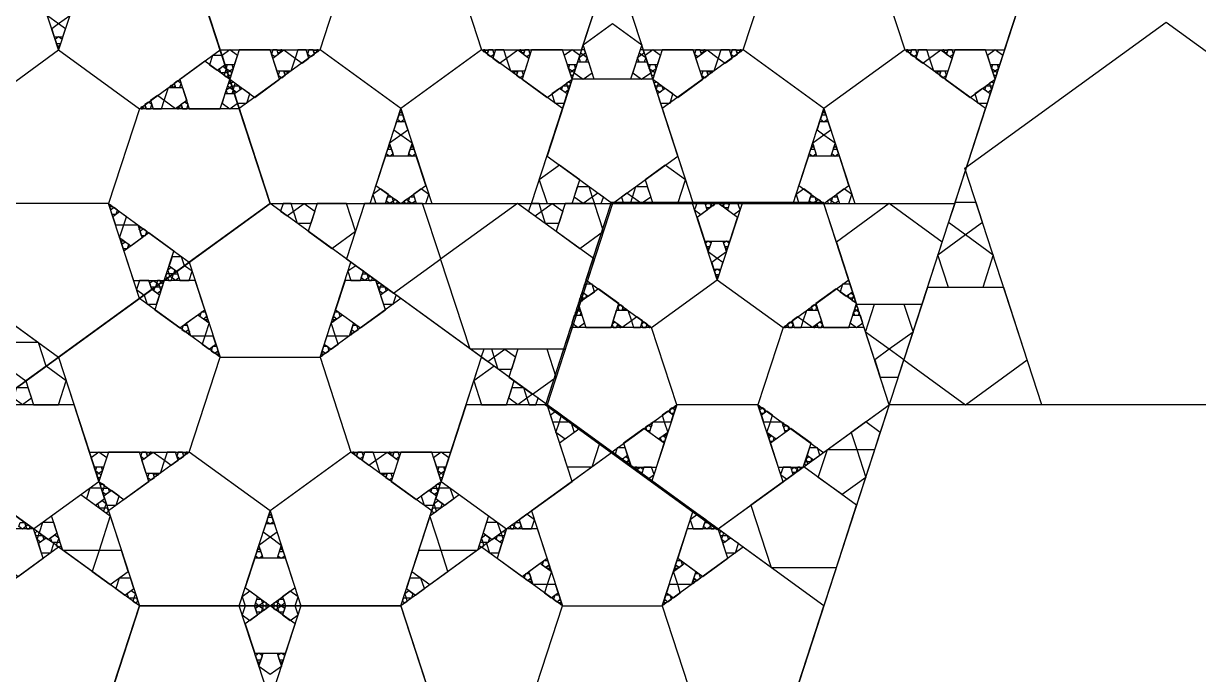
# Model space of a CAD drawing. Header units: inches. Extents: x -578 to 126, y -85 to 118.
# Drawn here: x -311.85 to -282.41, y -70.55 to -54.23 of the extents above; entities that cross this region are included whole.
import ezdxf

# ---------------------------------------------------------------- set-up
doc = ezdxf.new("R2010")
doc.units = ezdxf.units.IN
doc.header["$MEASUREMENT"] = 0
doc.layers.add('drawing', color=7, linetype='Continuous')

msp = doc.modelspace()

# ---------------------------------------------------------------- linework, layer by layer
for points in [[(-310.974, -42.43), (-305.674, -58.742), (-319.55, -68.823), (-333.425, -58.742), (-328.125, -42.43)], [(-301.147, -52.511), (-300.374, -54.891), (-302.398, -56.362), (-304.423, -54.891), (-303.649, -52.511)], [(-293.049, -52.511), (-290.547, -52.511), (-289.774, -54.891), (-291.798, -56.362), (-293.822, -54.891)], [(-312.998, -56.363), (-310.973, -54.892), (-308.949, -56.363), (-309.722, -58.743), (-312.225, -58.743)], [(-294.469, -60.652), (-292.823, -61.848), (-293.452, -63.783), (-295.486, -63.783), (-296.115, -61.848)], [(-305.674, -66.444), (-307.698, -64.973), (-306.925, -62.593), (-304.423, -62.593), (-303.649, -64.973)], [(-302.398, -68.823), (-300.374, -75.054), (-305.674, -78.905), (-310.974, -75.054), (-308.949, -68.823)], [(-299.123, -71.203), (-298.349, -68.823), (-295.847, -68.823), (-295.074, -71.203), (-297.098, -72.674)]]:
    msp.add_lwpolyline(points, close=True)
at = {"layer": 'drawing'}
for points in [[(-319.55, -16.037), (-355.877, -42.43), (-342.001, -85.135), (-297.098, -85.135), (-283.222, -42.43)], [(-319.55, -16.037), (-355.877, -42.43), (-342.001, -85.135), (-297.098, -85.135), (-283.222, -42.43)], [(-305.674, -58.742), (-288.522, -58.742), (-283.222, -42.43), (-297.098, -32.349), (-310.974, -42.43)], [(-297.098, -32.349), (-310.974, -42.43), (-305.674, -58.742), (-288.522, -58.742), (-283.222, -42.43)], [(-310.973, -42.431), (-328.124, -42.43), (-333.425, -58.742), (-319.55, -68.824), (-305.674, -58.743)], [(-302.398, -48.661), (-307.698, -52.512), (-305.674, -58.742), (-299.123, -58.742), (-297.098, -52.512)], [(-302.398, -48.661), (-307.698, -52.511), (-305.674, -58.742), (-299.123, -58.742), (-297.098, -52.511)], [(-297.098, -52.512), (-295.074, -58.742), (-288.522, -58.742), (-286.498, -52.512), (-291.798, -48.661)], [(-297.098, -52.511), (-295.074, -58.742), (-288.522, -58.742), (-286.498, -52.511), (-291.798, -48.661)], [(-303.649, -52.511), (-305.674, -51.041), (-307.698, -52.511), (-306.925, -54.891), (-304.423, -54.891)], [(-300.374, -54.891), (-297.871, -54.891), (-297.098, -52.511), (-299.123, -51.041), (-301.147, -52.511)], [(-293.049, -52.511), (-295.074, -51.041), (-297.098, -52.511), (-296.325, -54.891), (-293.822, -54.891)], [(-289.774, -54.891), (-287.271, -54.891), (-286.498, -52.511), (-288.522, -51.041), (-290.547, -52.511)], [(-316.274, -58.743), (-310.974, -62.594), (-305.674, -58.743), (-307.698, -52.512), (-314.249, -52.512)], [(-316.274, -58.743), (-310.974, -62.594), (-305.674, -58.743), (-307.698, -52.512), (-314.249, -52.512)], [(-310.973, -54.892), (-311.747, -52.512), (-314.249, -52.512), (-315.022, -54.892), (-312.998, -56.363)], [(-308.949, -56.363), (-306.925, -54.892), (-307.698, -52.512), (-310.2, -52.512), (-310.973, -54.892)], [(-310.692, -54.032), (-310.973, -54.237), (-311.254, -54.032), (-311.147, -53.702), (-310.8, -53.702)], [(-310.801, -54.362), (-310.973, -54.237), (-311.146, -54.362), (-311.08, -54.564), (-310.867, -54.564)], [(-297.834, -54.762), (-297.098, -54.228), (-296.363, -54.762), (-296.644, -55.627), (-297.553, -55.627)], [(-288.264, -57.856), (-283.222, -54.194), (-278.181, -57.856), (-280.107, -63.783), (-286.338, -63.783)], [(-310.887, -54.627), (-310.973, -54.564), (-311.06, -54.627), (-311.027, -54.728), (-310.92, -54.728)], [(-310.935, -54.774), (-310.973, -54.802), (-311.012, -54.774), (-310.997, -54.728), (-310.95, -54.728)], [(-310.95, -54.819), (-310.973, -54.802), (-310.997, -54.819), (-310.988, -54.847), (-310.959, -54.847)], [(-306.879, -55.033), (-307.118, -55.033), (-307.192, -55.26), (-306.998, -55.4), (-306.805, -55.26)], [(-306.493, -55.032), (-306.686, -54.891), (-306.879, -55.032), (-306.805, -55.259), (-306.567, -55.259)], [(-306.447, -54.891), (-306.686, -55.627), (-306.06, -56.081), (-305.435, -55.627), (-305.674, -54.891)], [(-306.447, -54.891), (-306.686, -55.627), (-306.06, -56.081), (-305.435, -55.627), (-305.674, -54.891)], [(-304.423, -54.891), (-306.447, -56.362), (-305.674, -58.742), (-303.171, -58.742), (-302.398, -56.362)], [(-305.608, -54.891), (-305.641, -54.993), (-305.555, -55.055), (-305.469, -54.993), (-305.501, -54.891)], [(-305.327, -54.89), (-305.046, -55.094), (-305.153, -55.424), (-305.501, -55.424), (-305.608, -55.094)], [(-305.454, -54.891), (-305.415, -54.919), (-305.43, -54.965), (-305.478, -54.965), (-305.492, -54.919)], [(-305.406, -54.891), (-305.415, -54.919), (-305.391, -54.937), (-305.368, -54.919), (-305.377, -54.891)], [(-304.98, -54.891), (-305.046, -55.094), (-304.874, -55.219), (-304.701, -55.094), (-304.767, -54.891)], [(-304.701, -54.891), (-304.734, -54.993), (-304.648, -55.055), (-304.562, -54.993), (-304.595, -54.891)], [(-304.547, -54.891), (-304.508, -54.919), (-304.523, -54.965), (-304.571, -54.965), (-304.586, -54.919)], [(-304.499, -54.891), (-304.508, -54.919), (-304.485, -54.937), (-304.461, -54.919), (-304.47, -54.891)], [(-302.398, -56.362), (-301.625, -58.742), (-299.123, -58.742), (-298.349, -56.362), (-300.374, -54.891)], [(-300.312, -54.937), (-300.288, -54.919), (-300.297, -54.891), (-300.326, -54.891), (-300.335, -54.919)], [(-300.273, -54.965), (-300.288, -54.919), (-300.249, -54.891), (-300.21, -54.919), (-300.225, -54.965)], [(-300.148, -55.055), (-300.062, -54.993), (-300.095, -54.891), (-300.201, -54.891), (-300.234, -54.993)], [(-299.923, -55.219), (-299.75, -55.094), (-299.816, -54.891), (-300.029, -54.891), (-300.095, -55.094)], [(-299.643, -55.424), (-299.75, -55.094), (-299.469, -54.89), (-299.188, -55.094), (-299.296, -55.424)], [(-299.405, -54.937), (-299.381, -54.919), (-299.39, -54.891), (-299.42, -54.891), (-299.429, -54.919)], [(-299.367, -54.965), (-299.381, -54.919), (-299.343, -54.891), (-299.304, -54.919), (-299.319, -54.965)], [(-298.736, -56.081), (-298.11, -55.627), (-298.349, -54.891), (-299.123, -54.891), (-299.361, -55.627)], [(-298.736, -56.081), (-298.11, -55.627), (-298.349, -54.891), (-299.123, -54.891), (-299.361, -55.627)], [(-299.242, -55.055), (-299.155, -54.993), (-299.188, -54.891), (-299.295, -54.891), (-299.328, -54.993)], [(-297.917, -55.032), (-298.11, -54.891), (-298.304, -55.032), (-298.23, -55.259), (-297.991, -55.259)], [(-297.933, -55.079), (-297.831, -55.005), (-297.73, -55.079), (-297.769, -55.198), (-297.894, -55.198)], [(-297.894, -54.96), (-297.831, -55.005), (-297.769, -54.96), (-297.793, -54.887), (-297.87, -54.887)], [(-296.466, -55.079), (-296.365, -55.005), (-296.263, -55.079), (-296.302, -55.198), (-296.427, -55.198)], [(-296.427, -54.96), (-296.365, -55.005), (-296.303, -54.96), (-296.326, -54.887), (-296.403, -54.887)], [(-295.893, -55.032), (-296.086, -54.891), (-296.279, -55.032), (-296.205, -55.259), (-295.966, -55.259)], [(-295.847, -54.891), (-296.086, -55.627), (-295.46, -56.081), (-294.835, -55.627), (-295.074, -54.891)], [(-293.822, -54.891), (-295.847, -56.362), (-295.074, -58.742), (-292.571, -58.742), (-291.798, -56.362)], [(-295.008, -54.891), (-295.041, -54.993), (-294.955, -55.055), (-294.868, -54.993), (-294.901, -54.891)], [(-294.727, -54.89), (-294.446, -55.094), (-294.553, -55.424), (-294.901, -55.424), (-295.008, -55.094)], [(-294.854, -54.891), (-294.815, -54.919), (-294.83, -54.965), (-294.877, -54.965), (-294.892, -54.919)], [(-294.806, -54.891), (-294.815, -54.919), (-294.791, -54.937), (-294.767, -54.919), (-294.776, -54.891)], [(-294.38, -54.891), (-294.446, -55.094), (-294.274, -55.219), (-294.101, -55.094), (-294.167, -54.891)], [(-294.101, -54.891), (-294.134, -54.993), (-294.048, -55.055), (-293.962, -54.993), (-293.995, -54.891)], [(-293.947, -54.891), (-293.908, -54.919), (-293.923, -54.965), (-293.971, -54.965), (-293.986, -54.919)], [(-293.899, -54.891), (-293.908, -54.919), (-293.885, -54.937), (-293.861, -54.919), (-293.87, -54.891)], [(-291.798, -56.362), (-291.025, -58.742), (-288.522, -58.742), (-287.749, -56.362), (-289.774, -54.891)], [(-289.711, -54.937), (-289.688, -54.919), (-289.697, -54.891), (-289.726, -54.891), (-289.735, -54.919)], [(-289.673, -54.965), (-289.688, -54.919), (-289.649, -54.891), (-289.61, -54.919), (-289.625, -54.965)], [(-289.548, -55.055), (-289.462, -54.993), (-289.495, -54.891), (-289.601, -54.891), (-289.634, -54.993)], [(-289.322, -55.219), (-289.15, -55.094), (-289.216, -54.891), (-289.429, -54.891), (-289.495, -55.094)], [(-289.043, -55.424), (-289.15, -55.094), (-288.869, -54.89), (-288.588, -55.094), (-288.696, -55.424)], [(-288.805, -54.937), (-288.781, -54.919), (-288.79, -54.891), (-288.82, -54.891), (-288.829, -54.919)], [(-288.766, -54.965), (-288.781, -54.919), (-288.742, -54.891), (-288.704, -54.919), (-288.719, -54.965)], [(-288.136, -56.081), (-287.51, -55.627), (-287.749, -54.891), (-288.522, -54.891), (-288.761, -55.627)], [(-288.136, -56.081), (-287.51, -55.627), (-287.749, -54.891), (-288.522, -54.891), (-288.761, -55.627)], [(-288.641, -55.055), (-288.555, -54.993), (-288.588, -54.891), (-288.695, -54.891), (-288.728, -54.993)], [(-287.317, -55.032), (-287.51, -54.891), (-287.703, -55.032), (-287.63, -55.259), (-287.391, -55.259)], [(-306.925, -56.363), (-306.686, -55.628), (-307.311, -55.173), (-307.937, -55.628), (-307.698, -56.363)], [(-306.925, -56.363), (-306.686, -55.628), (-307.311, -55.173), (-307.937, -55.628), (-307.698, -56.363)], [(-306.772, -55.362), (-306.805, -55.464), (-306.912, -55.464), (-306.945, -55.362), (-306.858, -55.299)], [(-306.599, -55.361), (-306.686, -55.424), (-306.773, -55.361), (-306.74, -55.259), (-306.632, -55.259)], [(-298.023, -55.361), (-298.11, -55.424), (-298.197, -55.361), (-298.164, -55.259), (-298.057, -55.259)], [(-298.057, -55.463), (-297.831, -55.627), (-297.606, -55.463), (-297.692, -55.198), (-297.971, -55.198)], [(-296.59, -55.463), (-296.365, -55.627), (-296.139, -55.463), (-296.225, -55.198), (-296.504, -55.198)], [(-295.999, -55.361), (-296.086, -55.424), (-296.173, -55.361), (-296.14, -55.259), (-296.032, -55.259)], [(-287.423, -55.361), (-287.51, -55.424), (-287.597, -55.361), (-287.564, -55.259), (-287.457, -55.259)], [(-306.739, -55.464), (-306.805, -55.464), (-306.825, -55.526), (-306.772, -55.565), (-306.719, -55.526)], [(-306.633, -55.463), (-306.686, -55.424), (-306.739, -55.463), (-306.719, -55.526), (-306.653, -55.526)], [(-305.435, -55.424), (-305.468, -55.526), (-305.382, -55.588), (-305.295, -55.526), (-305.328, -55.424)], [(-305.281, -55.424), (-305.242, -55.452), (-305.257, -55.498), (-305.304, -55.498), (-305.319, -55.452)], [(-305.233, -55.424), (-305.242, -55.452), (-305.218, -55.469), (-305.194, -55.452), (-305.203, -55.424)], [(-299.578, -55.469), (-299.554, -55.452), (-299.564, -55.424), (-299.593, -55.424), (-299.602, -55.452)], [(-299.54, -55.498), (-299.554, -55.452), (-299.516, -55.424), (-299.477, -55.452), (-299.492, -55.498)], [(-299.415, -55.588), (-299.329, -55.526), (-299.361, -55.424), (-299.468, -55.424), (-299.501, -55.526)], [(-298.736, -57.552), (-297.098, -58.742), (-295.46, -57.552), (-296.086, -55.627), (-298.11, -55.627)], [(-298.736, -57.552), (-297.098, -58.742), (-295.46, -57.552), (-296.086, -55.627), (-298.11, -55.627)], [(-298.057, -55.463), (-298.11, -55.424), (-298.164, -55.463), (-298.143, -55.526), (-298.077, -55.526)], [(-296.033, -55.463), (-296.086, -55.424), (-296.139, -55.463), (-296.119, -55.526), (-296.053, -55.526)], [(-294.835, -55.424), (-294.868, -55.526), (-294.781, -55.588), (-294.695, -55.526), (-294.728, -55.424)], [(-294.68, -55.424), (-294.642, -55.452), (-294.657, -55.498), (-294.704, -55.498), (-294.719, -55.452)], [(-294.633, -55.424), (-294.642, -55.452), (-294.618, -55.469), (-294.594, -55.452), (-294.603, -55.424)], [(-288.978, -55.469), (-288.954, -55.452), (-288.963, -55.424), (-288.993, -55.424), (-289.002, -55.452)], [(-288.94, -55.498), (-288.954, -55.452), (-288.916, -55.424), (-288.877, -55.452), (-288.892, -55.498)], [(-288.815, -55.588), (-288.728, -55.526), (-288.761, -55.424), (-288.868, -55.424), (-288.901, -55.526)], [(-287.457, -55.463), (-287.51, -55.424), (-287.563, -55.463), (-287.543, -55.526), (-287.477, -55.526)], [(-308.045, -56.365), (-308.326, -56.16), (-308.218, -55.83), (-307.871, -55.83), (-307.764, -56.16)], [(-308.139, -55.83), (-308.13, -55.802), (-308.154, -55.785), (-308.177, -55.802), (-308.168, -55.83)], [(-308.091, -55.83), (-308.13, -55.802), (-308.115, -55.757), (-308.067, -55.757), (-308.052, -55.802)], [(-307.937, -55.83), (-307.904, -55.729), (-307.99, -55.666), (-308.076, -55.729), (-308.043, -55.83)], [(-306.772, -55.893), (-306.686, -55.83), (-306.599, -55.893), (-306.632, -55.995), (-306.739, -55.995)], [(-306.739, -55.791), (-306.686, -55.83), (-306.632, -55.791), (-306.653, -55.729), (-306.719, -55.729)], [(-306.633, -55.791), (-306.567, -55.791), (-306.547, -55.728), (-306.6, -55.689), (-306.653, -55.728)], [(-306.6, -55.893), (-306.567, -55.791), (-306.46, -55.791), (-306.426, -55.893), (-306.513, -55.956)], [(-306.493, -56.222), (-306.254, -56.222), (-306.18, -55.995), (-306.373, -55.854), (-306.567, -55.995)], [(-298.616, -55.995), (-298.543, -56.222), (-298.304, -56.222), (-298.23, -55.995), (-298.423, -55.854)], [(-298.337, -55.791), (-298.229, -55.791), (-298.196, -55.893), (-298.283, -55.956), (-298.37, -55.893)], [(-298.25, -55.728), (-298.229, -55.791), (-298.164, -55.791), (-298.143, -55.728), (-298.196, -55.689)], [(-296.033, -55.791), (-295.967, -55.791), (-295.946, -55.728), (-296, -55.689), (-296.053, -55.728)], [(-296, -55.893), (-295.967, -55.791), (-295.859, -55.791), (-295.826, -55.893), (-295.913, -55.956)], [(-295.893, -56.222), (-295.654, -56.222), (-295.58, -55.995), (-295.773, -55.854), (-295.966, -55.995)], [(-288.016, -55.995), (-287.942, -56.222), (-287.703, -56.222), (-287.63, -55.995), (-287.823, -55.854)], [(-287.737, -55.791), (-287.629, -55.791), (-287.596, -55.893), (-287.683, -55.956), (-287.77, -55.893)], [(-287.65, -55.728), (-287.629, -55.791), (-287.563, -55.791), (-287.543, -55.728), (-287.596, -55.689)], [(-308.67, -56.363), (-308.637, -56.262), (-308.724, -56.199), (-308.81, -56.262), (-308.777, -56.363)], [(-308.391, -56.363), (-308.326, -56.16), (-308.498, -56.035), (-308.67, -56.16), (-308.605, -56.363)], [(-307.764, -56.363), (-307.731, -56.262), (-307.817, -56.199), (-307.903, -56.262), (-307.87, -56.363)], [(-306.879, -56.223), (-306.686, -56.363), (-306.492, -56.223), (-306.566, -55.995), (-306.805, -55.995)], [(-309.722, -58.743), (-307.698, -60.214), (-305.674, -58.743), (-306.447, -56.363), (-308.949, -56.363)], [(-308.872, -56.363), (-308.863, -56.335), (-308.887, -56.318), (-308.911, -56.335), (-308.902, -56.363)], [(-308.825, -56.363), (-308.863, -56.335), (-308.848, -56.29), (-308.801, -56.29), (-308.786, -56.335)], [(-307.966, -56.363), (-307.957, -56.335), (-307.98, -56.318), (-308.004, -56.335), (-307.995, -56.363)], [(-307.918, -56.363), (-307.957, -56.335), (-307.942, -56.29), (-307.894, -56.29), (-307.879, -56.335)], [(-302.437, -56.481), (-302.398, -56.452), (-302.359, -56.481), (-302.374, -56.526), (-302.422, -56.526)], [(-302.422, -56.435), (-302.398, -56.452), (-302.374, -56.435), (-302.383, -56.407), (-302.413, -56.407)], [(-291.837, -56.481), (-291.798, -56.452), (-291.759, -56.481), (-291.774, -56.526), (-291.822, -56.526)], [(-291.822, -56.435), (-291.798, -56.452), (-291.774, -56.435), (-291.783, -56.407), (-291.813, -56.407)], [(-302.571, -56.893), (-302.398, -57.018), (-302.226, -56.893), (-302.292, -56.69), (-302.505, -56.69)], [(-302.484, -56.627), (-302.398, -56.69), (-302.312, -56.627), (-302.345, -56.526), (-302.451, -56.526)], [(-291.97, -56.893), (-291.798, -57.018), (-291.626, -56.893), (-291.691, -56.69), (-291.905, -56.69)], [(-291.884, -56.627), (-291.798, -56.69), (-291.712, -56.627), (-291.745, -56.526), (-291.851, -56.526)], [(-302.679, -57.222), (-302.398, -57.018), (-302.117, -57.222), (-302.225, -57.552), (-302.572, -57.552)], [(-292.079, -57.222), (-291.798, -57.018), (-291.517, -57.222), (-291.624, -57.552), (-291.972, -57.552)], [(-302.764, -57.49), (-302.678, -57.552), (-302.592, -57.49), (-302.625, -57.388), (-302.732, -57.388)], [(-302.717, -57.343), (-302.678, -57.315), (-302.64, -57.343), (-302.654, -57.388), (-302.702, -57.388)], [(-302.702, -57.297), (-302.678, -57.315), (-302.655, -57.297), (-302.664, -57.27), (-302.693, -57.27)], [(-302.204, -57.49), (-302.118, -57.552), (-302.032, -57.49), (-302.065, -57.388), (-302.171, -57.388)], [(-302.157, -57.343), (-302.118, -57.315), (-302.079, -57.343), (-302.094, -57.388), (-302.142, -57.388)], [(-302.142, -57.297), (-302.118, -57.315), (-302.094, -57.297), (-302.103, -57.27), (-302.133, -57.27)], [(-292.164, -57.49), (-292.078, -57.552), (-291.992, -57.49), (-292.025, -57.388), (-292.131, -57.388)], [(-292.117, -57.343), (-292.078, -57.315), (-292.039, -57.343), (-292.054, -57.388), (-292.102, -57.388)], [(-292.102, -57.297), (-292.078, -57.315), (-292.054, -57.297), (-292.063, -57.27), (-292.093, -57.27)], [(-291.604, -57.49), (-291.518, -57.552), (-291.432, -57.49), (-291.465, -57.388), (-291.571, -57.388)], [(-291.557, -57.343), (-291.518, -57.315), (-291.479, -57.343), (-291.494, -57.388), (-291.542, -57.388)], [(-291.542, -57.297), (-291.518, -57.315), (-291.494, -57.297), (-291.503, -57.27), (-291.533, -57.27)], [(-303.024, -58.288), (-302.398, -58.742), (-301.773, -58.288), (-302.012, -57.552), (-302.785, -57.552)], [(-303.024, -58.288), (-302.398, -58.742), (-301.773, -58.288), (-302.012, -57.552), (-302.785, -57.552)], [(-292.424, -58.288), (-291.798, -58.742), (-291.172, -58.288), (-291.411, -57.552), (-292.185, -57.552)], [(-292.424, -58.288), (-291.798, -58.742), (-291.172, -58.288), (-291.411, -57.552), (-292.185, -57.552)], [(-298.423, -57.779), (-298.929, -58.147), (-298.736, -58.742), (-298.11, -58.742), (-297.917, -58.147)], [(-295.46, -58.742), (-295.267, -58.147), (-295.773, -57.779), (-296.279, -58.147), (-296.086, -58.742)], [(-302.904, -58.374), (-303.098, -58.515), (-303.024, -58.742), (-302.785, -58.742), (-302.711, -58.515)], [(-302.624, -58.577), (-302.591, -58.68), (-302.678, -58.743), (-302.764, -58.68), (-302.731, -58.577)], [(-302.119, -58.743), (-302.205, -58.68), (-302.172, -58.577), (-302.065, -58.577), (-302.032, -58.68)], [(-301.773, -58.742), (-301.699, -58.515), (-301.892, -58.374), (-302.085, -58.515), (-302.012, -58.742)], [(-297.689, -58.311), (-297.602, -58.578), (-297.83, -58.743), (-298.057, -58.578), (-297.97, -58.311)], [(-297.463, -58.477), (-297.602, -58.578), (-297.549, -58.742), (-297.377, -58.742), (-297.324, -58.578)], [(-296.647, -58.742), (-296.594, -58.578), (-296.733, -58.477), (-296.873, -58.578), (-296.819, -58.742)], [(-296.366, -58.743), (-296.594, -58.578), (-296.507, -58.311), (-296.226, -58.311), (-296.139, -58.578)], [(-292.304, -58.374), (-292.497, -58.515), (-292.424, -58.742), (-292.185, -58.742), (-292.111, -58.515)], [(-292.024, -58.577), (-291.991, -58.68), (-292.077, -58.743), (-292.164, -58.68), (-292.131, -58.577)], [(-291.519, -58.743), (-291.605, -58.68), (-291.572, -58.577), (-291.465, -58.577), (-291.432, -58.68)], [(-291.172, -58.742), (-291.099, -58.515), (-291.292, -58.374), (-291.485, -58.515), (-291.411, -58.742)], [(-319.55, -68.823), (-314.249, -85.135), (-297.098, -85.135), (-291.798, -68.823), (-305.674, -58.742)], [(-305.674, -58.742), (-319.55, -68.823), (-314.249, -85.135), (-297.098, -85.135), (-291.798, -68.823)], [(-312.225, -58.743), (-312.998, -61.123), (-310.974, -62.594), (-308.949, -61.123), (-309.722, -58.743)], [(-302.398, -68.823), (-300.374, -62.593), (-305.674, -58.742), (-310.974, -62.593), (-308.949, -68.823)], [(-302.398, -68.823), (-300.374, -62.593), (-305.674, -58.742), (-310.974, -62.593), (-308.949, -68.823)], [(-309.699, -58.816), (-309.669, -58.816), (-309.66, -58.788), (-309.684, -58.771), (-309.708, -58.788)], [(-309.684, -58.861), (-309.669, -58.816), (-309.622, -58.816), (-309.607, -58.861), (-309.645, -58.889)], [(-309.636, -59.008), (-309.53, -59.008), (-309.497, -58.907), (-309.583, -58.844), (-309.669, -58.907)], [(-304.423, -62.593), (-303.649, -60.213), (-305.674, -58.742), (-307.698, -60.213), (-306.925, -62.593)], [(-305.248, -59.051), (-305.085, -58.933), (-305.148, -58.742), (-305.349, -58.742), (-305.411, -58.933)], [(-304.984, -59.245), (-305.085, -58.933), (-304.82, -58.741), (-304.555, -58.933), (-304.656, -59.245)], [(-304.128, -59.865), (-303.538, -59.436), (-303.763, -58.742), (-304.493, -58.742), (-304.719, -59.436)], [(-302.582, -60.989), (-301.4, -60.13), (-301.852, -58.742), (-303.312, -58.742), (-303.763, -60.13)], [(-302.538, -58.641), (-302.591, -58.68), (-302.57, -58.742), (-302.505, -58.742), (-302.484, -58.68)], [(-302.226, -58.742), (-302.205, -58.68), (-302.259, -58.641), (-302.312, -58.68), (-302.292, -58.742)], [(-300.665, -62.394), (-301.401, -60.131), (-299.475, -58.732), (-297.549, -60.131), (-298.285, -62.394)], [(-299.034, -59.052), (-298.872, -58.933), (-298.934, -58.742), (-299.135, -58.742), (-299.197, -58.933)], [(-298.77, -59.245), (-298.872, -58.933), (-298.607, -58.741), (-298.341, -58.933), (-298.443, -59.245)], [(-297.132, -58.717), (-298.778, -63.783), (-294.469, -66.913), (-290.16, -63.783), (-291.806, -58.717)], [(-294.448, -66.898), (-290.16, -63.783), (-291.798, -58.742), (-297.098, -58.742), (-298.736, -63.783)], [(-294.448, -66.898), (-290.16, -63.783), (-291.798, -58.742), (-297.098, -58.742), (-298.736, -63.783)], [(-297.914, -59.865), (-297.324, -59.436), (-297.549, -58.742), (-298.279, -58.742), (-298.505, -59.436)], [(-294.469, -60.652), (-295.098, -58.717), (-297.132, -58.717), (-297.761, -60.652), (-296.115, -61.848)], [(-294.978, -58.717), (-295.038, -58.902), (-294.881, -59.016), (-294.723, -58.902), (-294.783, -58.717)], [(-293.961, -59.087), (-294.469, -58.717), (-294.978, -59.087), (-294.783, -59.685), (-294.155, -59.685)], [(-293.961, -59.087), (-294.469, -58.717), (-294.978, -59.087), (-294.783, -59.685), (-294.155, -59.685)], [(-294.696, -58.717), (-294.626, -58.768), (-294.653, -58.851), (-294.74, -58.851), (-294.767, -58.768)], [(-294.609, -58.717), (-294.626, -58.768), (-294.582, -58.8), (-294.539, -58.768), (-294.556, -58.717)], [(-292.823, -61.848), (-291.177, -60.652), (-291.806, -58.717), (-293.84, -58.717), (-294.469, -60.652)], [(-294.356, -58.8), (-294.312, -58.768), (-294.329, -58.717), (-294.383, -58.717), (-294.399, -58.768)], [(-294.286, -58.851), (-294.312, -58.768), (-294.242, -58.717), (-294.171, -58.768), (-294.198, -58.851)], [(-294.058, -59.016), (-293.9, -58.902), (-293.961, -58.717), (-294.155, -58.717), (-294.215, -58.902)], [(-291.937, -58.641), (-291.991, -58.68), (-291.97, -58.742), (-291.905, -58.742), (-291.884, -58.68)], [(-291.626, -58.742), (-291.605, -58.68), (-291.659, -58.641), (-291.712, -58.68), (-291.692, -58.742)], [(-288.835, -59.705), (-290.16, -58.742), (-291.485, -59.705), (-290.979, -61.262), (-289.341, -61.262)], [(-288.675, -59.212), (-288.249, -59.521), (-287.823, -59.212), (-287.986, -58.711), (-288.512, -58.711)], [(-309.55, -59.273), (-309.337, -59.273), (-309.271, -59.071), (-309.444, -58.945), (-309.616, -59.071)], [(-309.444, -59.603), (-309.337, -59.273), (-308.99, -59.273), (-308.883, -59.603), (-309.163, -59.808)], [(-308.965, -59.349), (-308.936, -59.349), (-308.927, -59.321), (-308.951, -59.304), (-308.974, -59.321)], [(-308.951, -59.394), (-308.936, -59.349), (-308.888, -59.349), (-308.873, -59.394), (-308.912, -59.422)], [(-308.903, -59.541), (-308.796, -59.541), (-308.763, -59.44), (-308.85, -59.377), (-308.936, -59.44)], [(-309.419, -59.678), (-309.389, -59.678), (-309.38, -59.65), (-309.404, -59.633), (-309.428, -59.65)], [(-309.404, -59.724), (-309.389, -59.678), (-309.341, -59.678), (-309.327, -59.724), (-309.365, -59.752)], [(-309.356, -59.87), (-309.25, -59.87), (-309.217, -59.769), (-309.303, -59.706), (-309.389, -59.769)], [(-309.097, -60.668), (-308.324, -60.668), (-308.085, -59.933), (-308.71, -59.478), (-309.336, -59.933)], [(-309.097, -60.668), (-308.324, -60.668), (-308.085, -59.933), (-308.71, -59.478), (-309.336, -59.933)], [(-294.627, -59.736), (-294.697, -59.685), (-294.767, -59.736), (-294.74, -59.818), (-294.654, -59.818)], [(-294.241, -59.953), (-294.469, -60.119), (-294.697, -59.953), (-294.61, -59.685), (-294.328, -59.685)], [(-294.171, -59.736), (-294.241, -59.685), (-294.311, -59.736), (-294.285, -59.818), (-294.198, -59.818)], [(-288.944, -60.026), (-288.249, -59.521), (-287.555, -60.026), (-287.82, -60.842), (-288.678, -60.842)], [(-294.665, -59.855), (-294.697, -59.878), (-294.728, -59.855), (-294.716, -59.818), (-294.677, -59.818)], [(-294.678, -59.892), (-294.697, -59.878), (-294.716, -59.892), (-294.709, -59.915), (-294.685, -59.915)], [(-294.21, -59.855), (-294.241, -59.878), (-294.273, -59.855), (-294.261, -59.818), (-294.222, -59.818)], [(-294.222, -59.892), (-294.241, -59.878), (-294.261, -59.892), (-294.253, -59.915), (-294.229, -59.915)], [(-308.097, -60.504), (-308.205, -60.504), (-308.238, -60.402), (-308.151, -60.339), (-308.064, -60.402)], [(-307.817, -60.301), (-307.891, -60.073), (-308.13, -60.073), (-308.204, -60.301), (-308.011, -60.441)], [(-307.698, -60.667), (-307.624, -60.44), (-307.818, -60.3), (-308.011, -60.44), (-307.937, -60.667)], [(-303.53, -60.3), (-303.723, -60.44), (-303.649, -60.667), (-303.41, -60.667), (-303.337, -60.44)], [(-294.329, -60.221), (-294.469, -60.119), (-294.609, -60.221), (-294.556, -60.386), (-294.383, -60.386)], [(-308.184, -60.567), (-308.205, -60.504), (-308.27, -60.504), (-308.291, -60.567), (-308.237, -60.606)], [(-308.152, -60.667), (-308.131, -60.605), (-308.184, -60.566), (-308.238, -60.605), (-308.217, -60.667)], [(-308.044, -60.668), (-308.131, -60.605), (-308.098, -60.503), (-307.991, -60.503), (-307.958, -60.605)], [(-303.25, -60.503), (-303.216, -60.605), (-303.303, -60.668), (-303.39, -60.605), (-303.357, -60.503)], [(-303.163, -60.566), (-303.216, -60.605), (-303.196, -60.667), (-303.13, -60.667), (-303.11, -60.605)], [(-294.399, -60.437), (-294.469, -60.386), (-294.539, -60.437), (-294.512, -60.519), (-294.426, -60.519)], [(-294.438, -60.556), (-294.469, -60.579), (-294.501, -60.556), (-294.489, -60.519), (-294.45, -60.519)], [(-294.45, -60.593), (-294.469, -60.579), (-294.488, -60.593), (-294.481, -60.616), (-294.457, -60.616)], [(-308.949, -60.668), (-309.023, -60.895), (-308.83, -61.036), (-308.636, -60.895), (-308.71, -60.668)], [(-308.83, -61.035), (-308.756, -61.262), (-308.517, -61.262), (-308.443, -61.035), (-308.637, -60.895)], [(-308.603, -60.668), (-308.516, -60.731), (-308.549, -60.833), (-308.657, -60.833), (-308.69, -60.731)], [(-308.55, -60.831), (-308.443, -60.831), (-308.41, -60.933), (-308.497, -60.996), (-308.583, -60.933)], [(-307.551, -60.667), (-308.324, -60.667), (-308.563, -61.403), (-307.937, -61.857), (-307.312, -61.403)], [(-307.551, -60.667), (-308.324, -60.667), (-308.563, -61.403), (-307.937, -61.857), (-307.312, -61.403)], [(-308.496, -60.668), (-308.516, -60.731), (-308.463, -60.77), (-308.41, -60.731), (-308.43, -60.668)], [(-308.463, -60.769), (-308.443, -60.831), (-308.377, -60.831), (-308.357, -60.769), (-308.41, -60.73)], [(-302.785, -61.403), (-303.024, -60.667), (-303.797, -60.667), (-304.036, -61.403), (-303.41, -61.857)], [(-302.785, -61.403), (-303.024, -60.667), (-303.797, -60.667), (-304.036, -61.403), (-303.41, -61.857)], [(-302.97, -60.831), (-302.905, -60.831), (-302.884, -60.769), (-302.938, -60.73), (-302.991, -60.769)], [(-302.938, -60.933), (-302.905, -60.831), (-302.797, -60.831), (-302.764, -60.933), (-302.851, -60.996)], [(-302.83, -61.262), (-302.591, -61.262), (-302.518, -61.035), (-302.711, -60.895), (-302.904, -61.035)], [(-297.446, -60.881), (-297.955, -61.25), (-297.761, -61.848), (-297.132, -61.848), (-296.938, -61.25)], [(-297.544, -60.951), (-297.604, -60.766), (-297.798, -60.766), (-297.858, -60.951), (-297.701, -61.065)], [(-291.177, -61.848), (-290.983, -61.25), (-291.492, -60.881), (-292, -61.25), (-291.806, -61.848)], [(-291.177, -61.848), (-290.983, -61.25), (-291.492, -60.881), (-292, -61.25), (-291.806, -61.848)], [(-291.14, -60.766), (-291.335, -60.766), (-291.395, -60.951), (-291.237, -61.065), (-291.08, -60.951)], [(-289.795, -62.66), (-288.249, -63.783), (-286.703, -62.66), (-287.294, -60.842), (-289.205, -60.842)], [(-306.925, -62.593), (-308.949, -61.122), (-310.974, -62.593), (-310.201, -64.973), (-307.698, -64.973)], [(-303.649, -64.973), (-301.147, -64.973), (-300.374, -62.593), (-302.398, -61.122), (-304.423, -62.593)], [(-297.842, -61.168), (-297.858, -61.117), (-297.912, -61.117), (-297.928, -61.168), (-297.885, -61.199)], [(-297.771, -61.117), (-297.858, -61.117), (-297.885, -61.034), (-297.815, -60.983), (-297.744, -61.034)], [(-291.053, -61.034), (-291.08, -61.117), (-291.167, -61.117), (-291.194, -61.034), (-291.124, -60.983)], [(-291.026, -61.117), (-291.08, -61.117), (-291.097, -61.168), (-291.053, -61.199), (-291.01, -61.168)], [(-307.291, -61.465), (-307.398, -61.465), (-307.431, -61.567), (-307.345, -61.629), (-307.258, -61.567)], [(-303.917, -61.567), (-303.95, -61.465), (-304.056, -61.465), (-304.089, -61.567), (-304.003, -61.629)], [(-298.026, -61.466), (-297.955, -61.415), (-297.884, -61.466), (-297.911, -61.549), (-297.999, -61.549)], [(-297.998, -61.383), (-297.955, -61.415), (-297.912, -61.383), (-297.928, -61.332), (-297.982, -61.332)], [(-296.709, -61.415), (-296.622, -61.683), (-296.85, -61.849), (-297.079, -61.683), (-296.991, -61.415)], [(-296.895, -61.282), (-296.965, -61.332), (-296.938, -61.415), (-296.851, -61.415), (-296.824, -61.332)], [(-296.793, -61.355), (-296.781, -61.392), (-296.812, -61.415), (-296.844, -61.392), (-296.832, -61.355)], [(-296.762, -61.378), (-296.781, -61.392), (-296.774, -61.415), (-296.75, -61.415), (-296.742, -61.392)], [(-292.088, -61.849), (-292.316, -61.683), (-292.229, -61.415), (-291.947, -61.415), (-291.86, -61.683)], [(-292.165, -61.415), (-292.157, -61.392), (-292.177, -61.378), (-292.196, -61.392), (-292.188, -61.415)], [(-292.126, -61.415), (-292.157, -61.392), (-292.145, -61.355), (-292.106, -61.355), (-292.094, -61.392)], [(-292, -61.415), (-291.974, -61.332), (-292.044, -61.282), (-292.114, -61.332), (-292.087, -61.415)], [(-291.054, -61.466), (-290.983, -61.415), (-290.913, -61.466), (-290.94, -61.549), (-291.027, -61.549)], [(-291.027, -61.383), (-290.983, -61.415), (-290.94, -61.383), (-290.956, -61.332), (-291.01, -61.332)], [(-289.565, -61.962), (-290.16, -62.394), (-290.755, -61.962), (-290.528, -61.262), (-289.792, -61.262)], [(-307.745, -61.795), (-307.851, -61.795), (-307.884, -61.896), (-307.798, -61.959), (-307.712, -61.896)], [(-307.203, -61.732), (-307.31, -62.062), (-307.658, -62.062), (-307.765, -61.732), (-307.484, -61.528)], [(-307.243, -61.612), (-307.258, -61.658), (-307.306, -61.658), (-307.321, -61.612), (-307.282, -61.584)], [(-307.229, -61.658), (-307.258, -61.658), (-307.267, -61.686), (-307.243, -61.703), (-307.22, -61.686)], [(-303.69, -62.062), (-304.037, -62.062), (-304.145, -61.732), (-303.864, -61.528), (-303.583, -61.732)], [(-304.08, -61.686), (-304.089, -61.658), (-304.119, -61.658), (-304.128, -61.686), (-304.104, -61.703)], [(-304.042, -61.658), (-304.089, -61.658), (-304.104, -61.612), (-304.065, -61.584), (-304.027, -61.612)], [(-303.464, -61.896), (-303.497, -61.795), (-303.603, -61.795), (-303.636, -61.896), (-303.55, -61.959)], [(-298.112, -61.734), (-297.955, -61.848), (-297.798, -61.734), (-297.858, -61.549), (-298.052, -61.549)], [(-297.035, -61.715), (-297.105, -61.766), (-297.079, -61.848), (-296.992, -61.848), (-296.965, -61.766)], [(-296.934, -61.788), (-296.922, -61.825), (-296.953, -61.848), (-296.985, -61.825), (-296.973, -61.788)], [(-296.902, -61.811), (-296.922, -61.825), (-296.914, -61.848), (-296.89, -61.848), (-296.883, -61.825)], [(-296.482, -61.582), (-296.622, -61.683), (-296.568, -61.848), (-296.395, -61.848), (-296.342, -61.683)], [(-296.298, -61.715), (-296.368, -61.766), (-296.342, -61.848), (-296.255, -61.848), (-296.228, -61.766)], [(-296.197, -61.788), (-296.185, -61.825), (-296.216, -61.848), (-296.248, -61.825), (-296.236, -61.788)], [(-296.165, -61.811), (-296.185, -61.825), (-296.177, -61.848), (-296.153, -61.848), (-296.146, -61.825)], [(-292.761, -61.848), (-292.753, -61.825), (-292.773, -61.811), (-292.792, -61.825), (-292.785, -61.848)], [(-292.722, -61.848), (-292.753, -61.825), (-292.741, -61.788), (-292.703, -61.788), (-292.691, -61.825)], [(-292.597, -61.848), (-292.57, -61.766), (-292.64, -61.715), (-292.71, -61.766), (-292.683, -61.848)], [(-292.37, -61.848), (-292.316, -61.683), (-292.457, -61.581), (-292.597, -61.683), (-292.543, -61.848)], [(-292.024, -61.848), (-292.016, -61.825), (-292.036, -61.811), (-292.055, -61.825), (-292.048, -61.848)], [(-291.985, -61.848), (-292.016, -61.825), (-292.004, -61.788), (-291.966, -61.788), (-291.954, -61.825)], [(-291.86, -61.848), (-291.833, -61.766), (-291.903, -61.715), (-291.973, -61.766), (-291.946, -61.848)], [(-291.14, -61.734), (-290.983, -61.848), (-290.826, -61.734), (-290.886, -61.549), (-291.08, -61.549)], [(-307.697, -61.941), (-307.711, -61.987), (-307.759, -61.987), (-307.774, -61.941), (-307.735, -61.913)], [(-307.682, -61.987), (-307.711, -61.987), (-307.721, -62.015), (-307.697, -62.032), (-307.673, -62.015)], [(-307.097, -62.062), (-307.31, -62.062), (-307.376, -62.265), (-307.204, -62.39), (-307.031, -62.265)], [(-303.971, -62.265), (-304.037, -62.062), (-304.25, -62.062), (-304.316, -62.265), (-304.144, -62.39)], [(-303.627, -62.015), (-303.636, -61.987), (-303.665, -61.987), (-303.675, -62.015), (-303.651, -62.032)], [(-303.588, -61.987), (-303.636, -61.987), (-303.651, -61.941), (-303.612, -61.913), (-303.574, -61.941)], [(-296.115, -61.848), (-298.149, -61.848), (-298.778, -63.783), (-297.132, -64.979), (-295.486, -63.783)], [(-293.452, -63.783), (-291.806, -64.979), (-290.16, -63.783), (-290.789, -61.848), (-292.823, -61.848)], [(-311.286, -62.821), (-311.48, -62.226), (-312.105, -62.226), (-312.299, -62.821), (-311.793, -63.188)], [(-307.011, -62.328), (-307.118, -62.328), (-307.15, -62.429), (-307.064, -62.492), (-306.978, -62.429)], [(-304.197, -62.429), (-304.23, -62.328), (-304.336, -62.328), (-304.369, -62.429), (-304.283, -62.492)], [(-300.221, -62.704), (-300.058, -62.586), (-300.121, -62.394), (-300.322, -62.394), (-300.384, -62.586)], [(-299.957, -62.897), (-300.058, -62.586), (-299.793, -62.393), (-299.528, -62.586), (-299.629, -62.897)], [(-299.101, -63.518), (-298.51, -63.089), (-298.736, -62.394), (-299.466, -62.394), (-299.691, -63.089)], [(-289.795, -62.66), (-290.16, -62.394), (-290.525, -62.66), (-290.386, -63.089), (-289.935, -63.089)], [(-306.963, -62.474), (-306.978, -62.52), (-307.026, -62.52), (-307.041, -62.474), (-307.002, -62.446)], [(-306.949, -62.52), (-306.978, -62.52), (-306.987, -62.548), (-306.963, -62.565), (-306.94, -62.548)], [(-304.36, -62.548), (-304.37, -62.52), (-304.399, -62.52), (-304.408, -62.548), (-304.384, -62.565)], [(-304.322, -62.52), (-304.37, -62.52), (-304.384, -62.474), (-304.346, -62.446), (-304.307, -62.474)], [(-310.974, -63.783), (-310.781, -63.188), (-311.287, -62.82), (-311.793, -63.188), (-311.599, -63.783)], [(-300.061, -62.82), (-300.567, -63.188), (-300.374, -63.783), (-299.748, -63.783), (-299.555, -63.188)], [(-311.88, -63.784), (-312.107, -63.619), (-312.02, -63.352), (-311.74, -63.352), (-311.653, -63.619)], [(-299.327, -63.352), (-299.24, -63.619), (-299.468, -63.784), (-299.695, -63.619), (-299.608, -63.352)], [(-299.101, -63.518), (-299.24, -63.619), (-299.187, -63.783), (-299.015, -63.783), (-298.961, -63.619)], [(-310.587, -63.783), (-312.612, -63.783), (-313.237, -65.708), (-311.599, -66.898), (-309.962, -65.708)], [(-298.11, -65.708), (-298.736, -63.783), (-300.76, -63.783), (-301.386, -65.708), (-299.748, -66.898)], [(-298.11, -65.708), (-298.736, -63.783), (-300.76, -63.783), (-301.386, -65.708), (-299.748, -66.898)], [(-295.486, -63.783), (-296.115, -65.718), (-294.469, -66.913), (-292.823, -65.718), (-293.452, -63.783)], [(-295.67, -63.916), (-295.643, -63.998), (-295.556, -63.998), (-295.53, -63.916), (-295.6, -63.865)], [(-295.568, -63.842), (-295.529, -63.842), (-295.517, -63.879), (-295.549, -63.902), (-295.58, -63.879)], [(-295.537, -63.819), (-295.529, -63.842), (-295.506, -63.842), (-295.498, -63.819), (-295.517, -63.805)], [(-294.448, -76.979), (-283.222, -85.135), (-271.997, -76.98), (-276.285, -63.783), (-290.16, -63.783)], [(-294.448, -76.979), (-283.222, -85.135), (-271.997, -76.979), (-276.285, -63.783), (-290.16, -63.783)], [(-293.433, -63.842), (-293.409, -63.842), (-293.401, -63.819), (-293.421, -63.805), (-293.44, -63.819)], [(-293.421, -63.879), (-293.409, -63.842), (-293.37, -63.842), (-293.358, -63.879), (-293.389, -63.902)], [(-293.382, -63.998), (-293.295, -63.998), (-293.269, -63.916), (-293.339, -63.865), (-293.409, -63.916)], [(-298.597, -64.212), (-298.424, -64.212), (-298.371, -64.048), (-298.51, -63.947), (-298.65, -64.048)], [(-295.853, -64.049), (-295.799, -64.214), (-295.626, -64.214), (-295.573, -64.049), (-295.713, -63.947)], [(-293.312, -64.214), (-293.139, -64.214), (-293.085, -64.049), (-293.225, -63.947), (-293.365, -64.049)], [(-298.511, -64.479), (-298.424, -64.212), (-298.143, -64.212), (-298.056, -64.479), (-298.284, -64.644)], [(-298.23, -65.34), (-297.604, -65.34), (-297.411, -64.745), (-297.917, -64.378), (-298.423, -64.745)], [(-296.818, -64.75), (-296.623, -65.348), (-295.995, -65.348), (-295.801, -64.75), (-296.309, -64.381)], [(-296.818, -64.75), (-296.623, -65.348), (-295.995, -65.348), (-295.801, -64.75), (-296.309, -64.381)], [(-296.266, -64.349), (-296.239, -64.432), (-296.153, -64.432), (-296.126, -64.349), (-296.196, -64.298)], [(-296.165, -64.275), (-296.126, -64.275), (-296.114, -64.312), (-296.145, -64.335), (-296.177, -64.312)], [(-296.082, -64.214), (-295.8, -64.214), (-295.712, -64.482), (-295.941, -64.648), (-296.169, -64.482)], [(-296.133, -64.253), (-296.126, -64.275), (-296.102, -64.275), (-296.094, -64.253), (-296.114, -64.239)], [(-293.226, -64.482), (-293.139, -64.214), (-292.856, -64.214), (-292.769, -64.482), (-292.998, -64.648)], [(-292.943, -65.348), (-292.315, -65.348), (-292.12, -64.75), (-292.629, -64.381), (-293.138, -64.75)], [(-292.943, -65.348), (-292.315, -65.348), (-292.12, -64.75), (-292.629, -64.381), (-293.138, -64.75)], [(-292.836, -64.275), (-292.813, -64.275), (-292.805, -64.253), (-292.824, -64.239), (-292.844, -64.253)], [(-292.825, -64.312), (-292.813, -64.275), (-292.774, -64.275), (-292.762, -64.312), (-292.793, -64.335)], [(-292.786, -64.432), (-292.699, -64.432), (-292.672, -64.349), (-292.742, -64.298), (-292.812, -64.349)], [(-291.116, -64.477), (-290.976, -64.906), (-290.525, -64.906), (-290.386, -64.477), (-290.751, -64.212)], [(-295.897, -64.617), (-295.871, -64.699), (-295.784, -64.699), (-295.757, -64.617), (-295.827, -64.566)], [(-295.796, -64.543), (-295.757, -64.543), (-295.745, -64.58), (-295.777, -64.603), (-295.808, -64.58)], [(-295.765, -64.52), (-295.757, -64.543), (-295.733, -64.543), (-295.726, -64.52), (-295.745, -64.506)], [(-293.205, -64.543), (-293.181, -64.543), (-293.174, -64.52), (-293.193, -64.506), (-293.212, -64.52)], [(-293.193, -64.58), (-293.181, -64.543), (-293.142, -64.543), (-293.13, -64.58), (-293.162, -64.603)], [(-293.154, -64.699), (-293.068, -64.699), (-293.041, -64.617), (-293.111, -64.566), (-293.181, -64.617)], [(-308.949, -68.823), (-314.249, -64.973), (-319.55, -68.823), (-317.525, -75.054), (-310.974, -75.054)], [(-308.949, -68.823), (-314.249, -64.973), (-319.55, -68.823), (-317.525, -75.054), (-310.974, -75.054)], [(-309.768, -65.113), (-309.962, -64.973), (-310.155, -65.113), (-310.081, -65.34), (-309.842, -65.34)], [(-309.723, -64.973), (-309.962, -65.708), (-309.336, -66.163), (-308.71, -65.708), (-308.949, -64.973)], [(-309.723, -64.973), (-309.962, -65.708), (-309.336, -66.163), (-308.71, -65.708), (-308.949, -64.973)], [(-307.698, -64.973), (-309.723, -66.444), (-308.949, -68.823), (-306.447, -68.823), (-305.674, -66.444)], [(-308.884, -64.973), (-308.916, -65.074), (-308.83, -65.137), (-308.744, -65.074), (-308.777, -64.973)], [(-308.603, -64.971), (-308.322, -65.175), (-308.429, -65.506), (-308.776, -65.506), (-308.884, -65.175)], [(-308.729, -64.972), (-308.691, -65.001), (-308.705, -65.046), (-308.753, -65.046), (-308.768, -65.001)], [(-308.682, -64.973), (-308.691, -65.001), (-308.667, -65.018), (-308.643, -65.001), (-308.652, -64.973)], [(-308.256, -64.973), (-308.322, -65.175), (-308.149, -65.301), (-307.977, -65.175), (-308.043, -64.973)], [(-307.977, -64.973), (-308.01, -65.074), (-307.924, -65.137), (-307.838, -65.074), (-307.871, -64.973)], [(-307.823, -64.972), (-307.784, -65.001), (-307.799, -65.046), (-307.847, -65.046), (-307.861, -65.001)], [(-307.775, -64.973), (-307.784, -65.001), (-307.76, -65.018), (-307.737, -65.001), (-307.746, -64.973)], [(-305.674, -66.444), (-304.901, -68.823), (-302.398, -68.823), (-301.625, -66.444), (-303.649, -64.973)], [(-303.587, -65.018), (-303.563, -65.001), (-303.573, -64.973), (-303.602, -64.973), (-303.611, -65.001)], [(-303.549, -65.046), (-303.563, -65.001), (-303.525, -64.972), (-303.486, -65.001), (-303.501, -65.046)], [(-303.424, -65.137), (-303.338, -65.074), (-303.371, -64.973), (-303.477, -64.973), (-303.51, -65.074)], [(-303.198, -65.3), (-303.026, -65.175), (-303.092, -64.973), (-303.305, -64.973), (-303.371, -65.175)], [(-302.919, -65.506), (-303.026, -65.175), (-302.745, -64.971), (-302.464, -65.175), (-302.571, -65.506)], [(-302.681, -65.018), (-302.657, -65.001), (-302.666, -64.973), (-302.695, -64.973), (-302.704, -65.001)], [(-302.642, -65.046), (-302.657, -65.001), (-302.618, -64.972), (-302.58, -65.001), (-302.594, -65.046)], [(-302.012, -66.163), (-301.386, -65.708), (-301.625, -64.973), (-302.398, -64.973), (-302.637, -65.708)], [(-302.517, -65.137), (-302.431, -65.074), (-302.464, -64.973), (-302.57, -64.973), (-302.603, -65.074)], [(-300.374, -75.054), (-293.822, -75.054), (-291.798, -68.823), (-297.098, -64.973), (-302.398, -68.823)], [(-300.374, -75.054), (-293.822, -75.054), (-291.798, -68.823), (-297.098, -64.973), (-302.398, -68.823)], [(-301.193, -65.113), (-301.386, -64.973), (-301.579, -65.113), (-301.505, -65.34), (-301.266, -65.34)], [(-295.847, -68.823), (-295.074, -66.444), (-297.098, -64.973), (-299.123, -66.444), (-298.349, -68.823)], [(-296.781, -64.864), (-296.975, -64.864), (-297.035, -65.049), (-296.878, -65.163), (-296.721, -65.049)], [(-291.903, -65.049), (-291.963, -64.864), (-292.158, -64.864), (-292.218, -65.049), (-292.06, -65.163)], [(-291.712, -64.906), (-290.976, -64.906), (-290.749, -65.606), (-291.344, -66.038), (-291.939, -65.606)], [(-309.875, -65.442), (-309.962, -65.506), (-310.048, -65.442), (-310.015, -65.34), (-309.908, -65.34)], [(-301.299, -65.442), (-301.386, -65.506), (-301.473, -65.442), (-301.44, -65.34), (-301.332, -65.34)], [(-296.693, -65.132), (-296.72, -65.215), (-296.808, -65.215), (-296.834, -65.132), (-296.764, -65.081)], [(-296.667, -65.215), (-296.72, -65.215), (-296.737, -65.266), (-296.694, -65.297), (-296.65, -65.266)], [(-296.51, -65.43), (-296.467, -65.399), (-296.483, -65.348), (-296.537, -65.348), (-296.553, -65.399)], [(-296.44, -65.482), (-296.467, -65.399), (-296.396, -65.348), (-296.326, -65.399), (-296.353, -65.482)], [(-296.212, -65.647), (-296.055, -65.533), (-296.115, -65.348), (-296.309, -65.348), (-296.369, -65.533)], [(-293.629, -66.303), (-293.123, -67.861), (-291.485, -67.861), (-290.979, -66.303), (-292.304, -65.34)], [(-292.823, -65.348), (-292.883, -65.533), (-292.726, -65.647), (-292.569, -65.533), (-292.629, -65.348)], [(-292.542, -65.348), (-292.471, -65.399), (-292.498, -65.482), (-292.586, -65.482), (-292.612, -65.399)], [(-292.455, -65.348), (-292.471, -65.399), (-292.428, -65.43), (-292.385, -65.399), (-292.401, -65.348)], [(-292.201, -65.266), (-292.218, -65.215), (-292.271, -65.215), (-292.288, -65.266), (-292.245, -65.297)], [(-292.131, -65.215), (-292.218, -65.215), (-292.245, -65.132), (-292.174, -65.081), (-292.104, -65.132)], [(-309.908, -65.544), (-309.962, -65.506), (-310.015, -65.544), (-309.995, -65.607), (-309.929, -65.607)], [(-308.71, -65.506), (-308.743, -65.607), (-308.657, -65.669), (-308.571, -65.607), (-308.604, -65.506)], [(-308.556, -65.505), (-308.518, -65.533), (-308.532, -65.579), (-308.58, -65.579), (-308.595, -65.533)], [(-308.508, -65.506), (-308.518, -65.533), (-308.494, -65.551), (-308.47, -65.533), (-308.479, -65.506)], [(-302.854, -65.551), (-302.83, -65.533), (-302.839, -65.506), (-302.868, -65.506), (-302.878, -65.533)], [(-302.815, -65.579), (-302.83, -65.533), (-302.791, -65.505), (-302.753, -65.533), (-302.767, -65.579)], [(-302.69, -65.669), (-302.604, -65.607), (-302.637, -65.506), (-302.744, -65.506), (-302.777, -65.607)], [(-301.333, -65.544), (-301.386, -65.506), (-301.439, -65.544), (-301.419, -65.607), (-301.353, -65.607)], [(-309.908, -65.872), (-310.187, -65.872), (-310.273, -66.137), (-310.048, -66.301), (-309.822, -66.137)], [(-309.908, -65.872), (-309.843, -65.872), (-309.822, -65.809), (-309.875, -65.771), (-309.929, -65.809)], [(-309.876, -65.974), (-309.843, -65.872), (-309.735, -65.872), (-309.702, -65.974), (-309.789, -66.037)], [(-309.768, -66.303), (-309.529, -66.303), (-309.456, -66.076), (-309.649, -65.935), (-309.842, -66.076)], [(-301.892, -66.076), (-301.818, -66.303), (-301.579, -66.303), (-301.505, -66.076), (-301.699, -65.935)], [(-301.612, -65.872), (-301.505, -65.872), (-301.472, -65.974), (-301.559, -66.037), (-301.645, -65.974)], [(-301.525, -65.809), (-301.505, -65.872), (-301.439, -65.872), (-301.419, -65.809), (-301.472, -65.771)], [(-301.074, -66.137), (-301.16, -65.872), (-301.439, -65.872), (-301.525, -66.137), (-301.3, -66.301)], [(-309.677, -66.57), (-309.958, -67.435), (-310.867, -67.435), (-311.148, -66.57), (-310.413, -66.036)], [(-309.783, -66.256), (-309.822, -66.375), (-309.947, -66.375), (-309.986, -66.256), (-309.884, -66.182)], [(-300.48, -67.435), (-301.389, -67.435), (-301.67, -66.57), (-300.935, -66.036), (-300.199, -66.57)], [(-301.401, -66.375), (-301.526, -66.375), (-301.565, -66.256), (-301.463, -66.182), (-301.362, -66.256)], [(-309.745, -66.375), (-309.822, -66.375), (-309.845, -66.448), (-309.783, -66.493), (-309.721, -66.448)], [(-305.698, -66.517), (-305.674, -66.534), (-305.65, -66.517), (-305.659, -66.489), (-305.688, -66.489)], [(-301.502, -66.448), (-301.526, -66.375), (-301.603, -66.375), (-301.626, -66.448), (-301.564, -66.493)], [(-299.123, -66.898), (-299.049, -66.671), (-299.242, -66.53), (-299.435, -66.671), (-299.361, -66.898)], [(-294.954, -66.53), (-295.147, -66.671), (-295.074, -66.898), (-294.835, -66.898), (-294.761, -66.671)], [(-311.825, -66.733), (-311.792, -66.835), (-311.879, -66.899), (-311.966, -66.835), (-311.933, -66.733)], [(-311.739, -66.797), (-311.792, -66.835), (-311.772, -66.898), (-311.706, -66.898), (-311.686, -66.835)], [(-311.095, -66.734), (-311.374, -66.734), (-311.46, -66.999), (-311.234, -67.163), (-311.009, -66.999)], [(-305.846, -66.974), (-305.674, -67.099), (-305.501, -66.974), (-305.567, -66.771), (-305.78, -66.771)], [(-305.76, -66.709), (-305.674, -66.771), (-305.588, -66.709), (-305.621, -66.607), (-305.727, -66.607)], [(-305.712, -66.562), (-305.674, -66.534), (-305.635, -66.562), (-305.65, -66.607), (-305.698, -66.607)], [(-299.888, -66.999), (-299.974, -66.734), (-300.253, -66.734), (-300.339, -66.999), (-300.113, -67.163)], [(-299.576, -66.898), (-299.555, -66.835), (-299.609, -66.797), (-299.662, -66.835), (-299.642, -66.898)], [(-299.469, -66.899), (-299.555, -66.835), (-299.522, -66.733), (-299.415, -66.733), (-299.382, -66.835)], [(-294.674, -66.733), (-294.641, -66.835), (-294.728, -66.899), (-294.814, -66.835), (-294.781, -66.733)], [(-294.587, -66.797), (-294.641, -66.835), (-294.62, -66.898), (-294.555, -66.898), (-294.534, -66.835)], [(-311.36, -67.633), (-311.599, -66.898), (-312.373, -66.898), (-312.612, -67.633), (-311.986, -68.088)], [(-311.546, -67.062), (-311.48, -67.062), (-311.46, -66.999), (-311.513, -66.961), (-311.567, -66.999)], [(-311.514, -67.164), (-311.48, -67.062), (-311.373, -67.062), (-311.34, -67.164), (-311.427, -67.227)], [(-310.97, -67.118), (-311.008, -67.237), (-311.134, -67.237), (-311.172, -67.118), (-311.071, -67.044)], [(-305.955, -67.303), (-305.674, -67.099), (-305.393, -67.303), (-305.5, -67.633), (-305.847, -67.633)], [(-300.214, -67.237), (-300.339, -67.237), (-300.378, -67.118), (-300.277, -67.044), (-300.175, -67.118)], [(-299.975, -67.062), (-299.867, -67.062), (-299.834, -67.164), (-299.921, -67.227), (-300.008, -67.164)], [(-298.975, -66.898), (-299.748, -66.898), (-299.987, -67.633), (-299.361, -68.088), (-298.736, -67.633)], [(-298.975, -66.898), (-299.748, -66.898), (-299.987, -67.633), (-299.361, -68.088), (-298.736, -67.633)], [(-299.888, -66.999), (-299.867, -67.062), (-299.801, -67.062), (-299.781, -66.999), (-299.834, -66.961)], [(-294.209, -67.633), (-294.448, -66.898), (-295.221, -66.898), (-295.46, -67.633), (-294.835, -68.088)], [(-294.209, -67.633), (-294.448, -66.898), (-295.221, -66.898), (-295.46, -67.633), (-294.835, -68.088)], [(-294.395, -67.062), (-294.329, -67.062), (-294.309, -66.999), (-294.362, -66.961), (-294.415, -66.999)], [(-294.362, -67.164), (-294.329, -67.062), (-294.222, -67.062), (-294.189, -67.164), (-294.275, -67.227)], [(-312.225, -71.203), (-309.723, -71.203), (-308.949, -68.823), (-310.974, -67.353), (-312.998, -68.823)], [(-311.406, -67.493), (-311.167, -67.493), (-311.093, -67.266), (-311.287, -67.125), (-311.48, -67.266)], [(-310.932, -67.237), (-311.008, -67.237), (-311.032, -67.31), (-310.97, -67.355), (-310.908, -67.31)], [(-305.993, -67.424), (-305.954, -67.396), (-305.915, -67.424), (-305.93, -67.47), (-305.978, -67.47)], [(-305.978, -67.379), (-305.954, -67.396), (-305.93, -67.379), (-305.939, -67.351), (-305.969, -67.351)], [(-305.432, -67.424), (-305.394, -67.396), (-305.355, -67.424), (-305.37, -67.47), (-305.418, -67.47)], [(-305.417, -67.379), (-305.394, -67.396), (-305.37, -67.379), (-305.379, -67.351), (-305.408, -67.351)], [(-298.349, -68.823), (-300.374, -67.353), (-302.398, -68.823), (-301.625, -71.203), (-299.123, -71.203)], [(-300.315, -67.31), (-300.339, -67.237), (-300.416, -67.237), (-300.44, -67.31), (-300.378, -67.355)], [(-300.254, -67.266), (-300.18, -67.493), (-299.941, -67.493), (-299.868, -67.266), (-300.061, -67.125)], [(-295.074, -71.203), (-292.571, -71.203), (-291.798, -68.823), (-293.822, -67.353), (-295.847, -68.823)], [(-294.255, -67.493), (-294.016, -67.493), (-293.942, -67.266), (-294.135, -67.125), (-294.329, -67.266)], [(-309.4, -67.435), (-309.958, -67.435), (-310.131, -67.965), (-309.679, -68.293), (-309.228, -67.965)], [(-306.299, -68.369), (-305.674, -68.823), (-305.048, -68.369), (-305.287, -67.633), (-306.06, -67.633)], [(-306.299, -68.369), (-305.674, -68.823), (-305.048, -68.369), (-305.287, -67.633), (-306.06, -67.633)], [(-306.04, -67.571), (-305.954, -67.633), (-305.868, -67.571), (-305.901, -67.47), (-306.007, -67.47)], [(-305.48, -67.571), (-305.394, -67.633), (-305.307, -67.571), (-305.34, -67.47), (-305.447, -67.47)], [(-301.217, -67.965), (-301.389, -67.435), (-301.947, -67.435), (-302.12, -67.965), (-301.668, -68.293)], [(-298.716, -67.696), (-298.822, -67.696), (-298.855, -67.797), (-298.769, -67.86), (-298.683, -67.797)], [(-295.341, -67.797), (-295.374, -67.696), (-295.481, -67.696), (-295.514, -67.797), (-295.427, -67.86)], [(-298.627, -67.963), (-298.735, -68.293), (-299.082, -68.293), (-299.189, -67.963), (-298.908, -67.759)], [(-298.668, -67.843), (-298.682, -67.888), (-298.73, -67.888), (-298.745, -67.843), (-298.706, -67.815)], [(-298.653, -67.888), (-298.682, -67.888), (-298.692, -67.916), (-298.668, -67.933), (-298.644, -67.916)], [(-295.114, -68.293), (-295.462, -68.293), (-295.569, -67.963), (-295.288, -67.759), (-295.007, -67.963)], [(-295.505, -67.916), (-295.514, -67.888), (-295.543, -67.888), (-295.552, -67.916), (-295.528, -67.933)], [(-295.466, -67.888), (-295.514, -67.888), (-295.528, -67.843), (-295.49, -67.815), (-295.451, -67.843)], [(-309.175, -68.129), (-309.454, -68.129), (-309.54, -68.394), (-309.314, -68.558), (-309.089, -68.394)], [(-301.808, -68.394), (-301.894, -68.129), (-302.173, -68.129), (-302.259, -68.394), (-302.033, -68.558)], [(-299.169, -68.025), (-299.275, -68.025), (-299.308, -68.127), (-299.222, -68.189), (-299.136, -68.127)], [(-299.121, -68.172), (-299.136, -68.218), (-299.184, -68.218), (-299.198, -68.172), (-299.16, -68.144)], [(-299.106, -68.218), (-299.136, -68.218), (-299.145, -68.245), (-299.121, -68.263), (-299.097, -68.245)], [(-298.522, -68.293), (-298.735, -68.293), (-298.8, -68.496), (-298.628, -68.621), (-298.456, -68.496)], [(-295.396, -68.496), (-295.462, -68.293), (-295.675, -68.293), (-295.741, -68.496), (-295.568, -68.621)], [(-295.051, -68.245), (-295.06, -68.218), (-295.09, -68.218), (-295.099, -68.245), (-295.075, -68.263)], [(-295.013, -68.218), (-295.06, -68.218), (-295.075, -68.172), (-295.037, -68.144), (-294.998, -68.172)], [(-294.888, -68.127), (-294.921, -68.025), (-295.027, -68.025), (-295.06, -68.127), (-294.974, -68.189)], [(-309.05, -68.513), (-309.088, -68.632), (-309.213, -68.632), (-309.252, -68.513), (-309.151, -68.44)], [(-306.18, -68.456), (-306.373, -68.596), (-306.299, -68.823), (-306.06, -68.823), (-305.987, -68.596)], [(-305.048, -68.823), (-304.974, -68.596), (-305.168, -68.456), (-305.361, -68.596), (-305.287, -68.823)], [(-302.134, -68.632), (-302.259, -68.632), (-302.298, -68.513), (-302.197, -68.44), (-302.095, -68.513)], [(-298.435, -68.558), (-298.542, -68.558), (-298.575, -68.66), (-298.489, -68.722), (-298.403, -68.66)], [(-295.621, -68.66), (-295.654, -68.558), (-295.761, -68.558), (-295.794, -68.66), (-295.708, -68.722)], [(-308.95, -68.826), (-310.968, -75.058), (-305.664, -78.903), (-300.368, -75.047), (-302.399, -68.819)], [(-305.672, -71.202), (-306.448, -68.823), (-308.95, -68.826), (-309.721, -71.206), (-307.695, -72.675)], [(-309.012, -68.632), (-309.088, -68.632), (-309.112, -68.705), (-309.05, -68.75), (-308.988, -68.705)], [(-306.3, -68.823), (-306.374, -69.05), (-306.18, -69.19), (-305.987, -69.05), (-306.061, -68.822)], [(-305.048, -69.276), (-305.674, -68.822), (-306.3, -69.277), (-306.06, -70.012), (-305.287, -70.012)], [(-305.048, -69.276), (-305.674, -68.822), (-306.3, -69.277), (-306.06, -70.012), (-305.287, -70.012)], [(-305.954, -68.822), (-305.867, -68.885), (-305.9, -68.987), (-306.007, -68.987), (-306.041, -68.885)], [(-305.9, -68.659), (-305.866, -68.761), (-305.953, -68.824), (-306.04, -68.761), (-306.007, -68.659)], [(-305.847, -68.822), (-305.867, -68.885), (-305.814, -68.924), (-305.761, -68.885), (-305.781, -68.822)], [(-305.813, -68.722), (-305.866, -68.761), (-305.846, -68.823), (-305.78, -68.823), (-305.76, -68.761)], [(-303.646, -72.671), (-301.623, -71.198), (-302.399, -68.819), (-304.901, -68.821), (-305.672, -71.202)], [(-305.501, -68.823), (-305.481, -68.761), (-305.534, -68.722), (-305.588, -68.761), (-305.567, -68.823)], [(-305.535, -68.923), (-305.482, -68.884), (-305.502, -68.822), (-305.568, -68.822), (-305.588, -68.885)], [(-305.448, -68.986), (-305.482, -68.884), (-305.395, -68.821), (-305.308, -68.884), (-305.341, -68.986)], [(-305.394, -68.824), (-305.481, -68.761), (-305.448, -68.659), (-305.341, -68.659), (-305.307, -68.761)], [(-305.168, -69.189), (-304.975, -69.049), (-305.049, -68.821), (-305.288, -68.822), (-305.361, -69.049)], [(-302.236, -68.705), (-302.259, -68.632), (-302.336, -68.632), (-302.36, -68.705), (-302.298, -68.75)], [(-298.388, -68.705), (-298.402, -68.75), (-298.45, -68.75), (-298.465, -68.705), (-298.426, -68.677)], [(-298.373, -68.75), (-298.402, -68.75), (-298.411, -68.778), (-298.388, -68.796), (-298.364, -68.778)], [(-295.785, -68.778), (-295.794, -68.75), (-295.823, -68.75), (-295.832, -68.778), (-295.809, -68.796)], [(-295.746, -68.75), (-295.794, -68.75), (-295.809, -68.705), (-295.77, -68.677), (-295.731, -68.705)], [(-305.867, -70.075), (-305.953, -70.012), (-306.039, -70.075), (-306.006, -70.176), (-305.9, -70.176)], [(-305.392, -70.342), (-305.673, -70.546), (-305.954, -70.343), (-305.847, -70.012), (-305.5, -70.012)], [(-305.307, -70.074), (-305.393, -70.012), (-305.479, -70.074), (-305.446, -70.176), (-305.34, -70.176)], [(-305.914, -70.222), (-305.953, -70.25), (-305.992, -70.222), (-305.977, -70.176), (-305.929, -70.176)], [(-305.929, -70.267), (-305.953, -70.25), (-305.977, -70.267), (-305.968, -70.295), (-305.938, -70.295)], [(-305.354, -70.221), (-305.393, -70.249), (-305.432, -70.221), (-305.417, -70.176), (-305.369, -70.176)], [(-305.369, -70.266), (-305.393, -70.249), (-305.417, -70.266), (-305.407, -70.294), (-305.378, -70.294)]]:
    msp.add_lwpolyline(points, close=True, dxfattribs=at)

doc.saveas('drawing.dxf')
